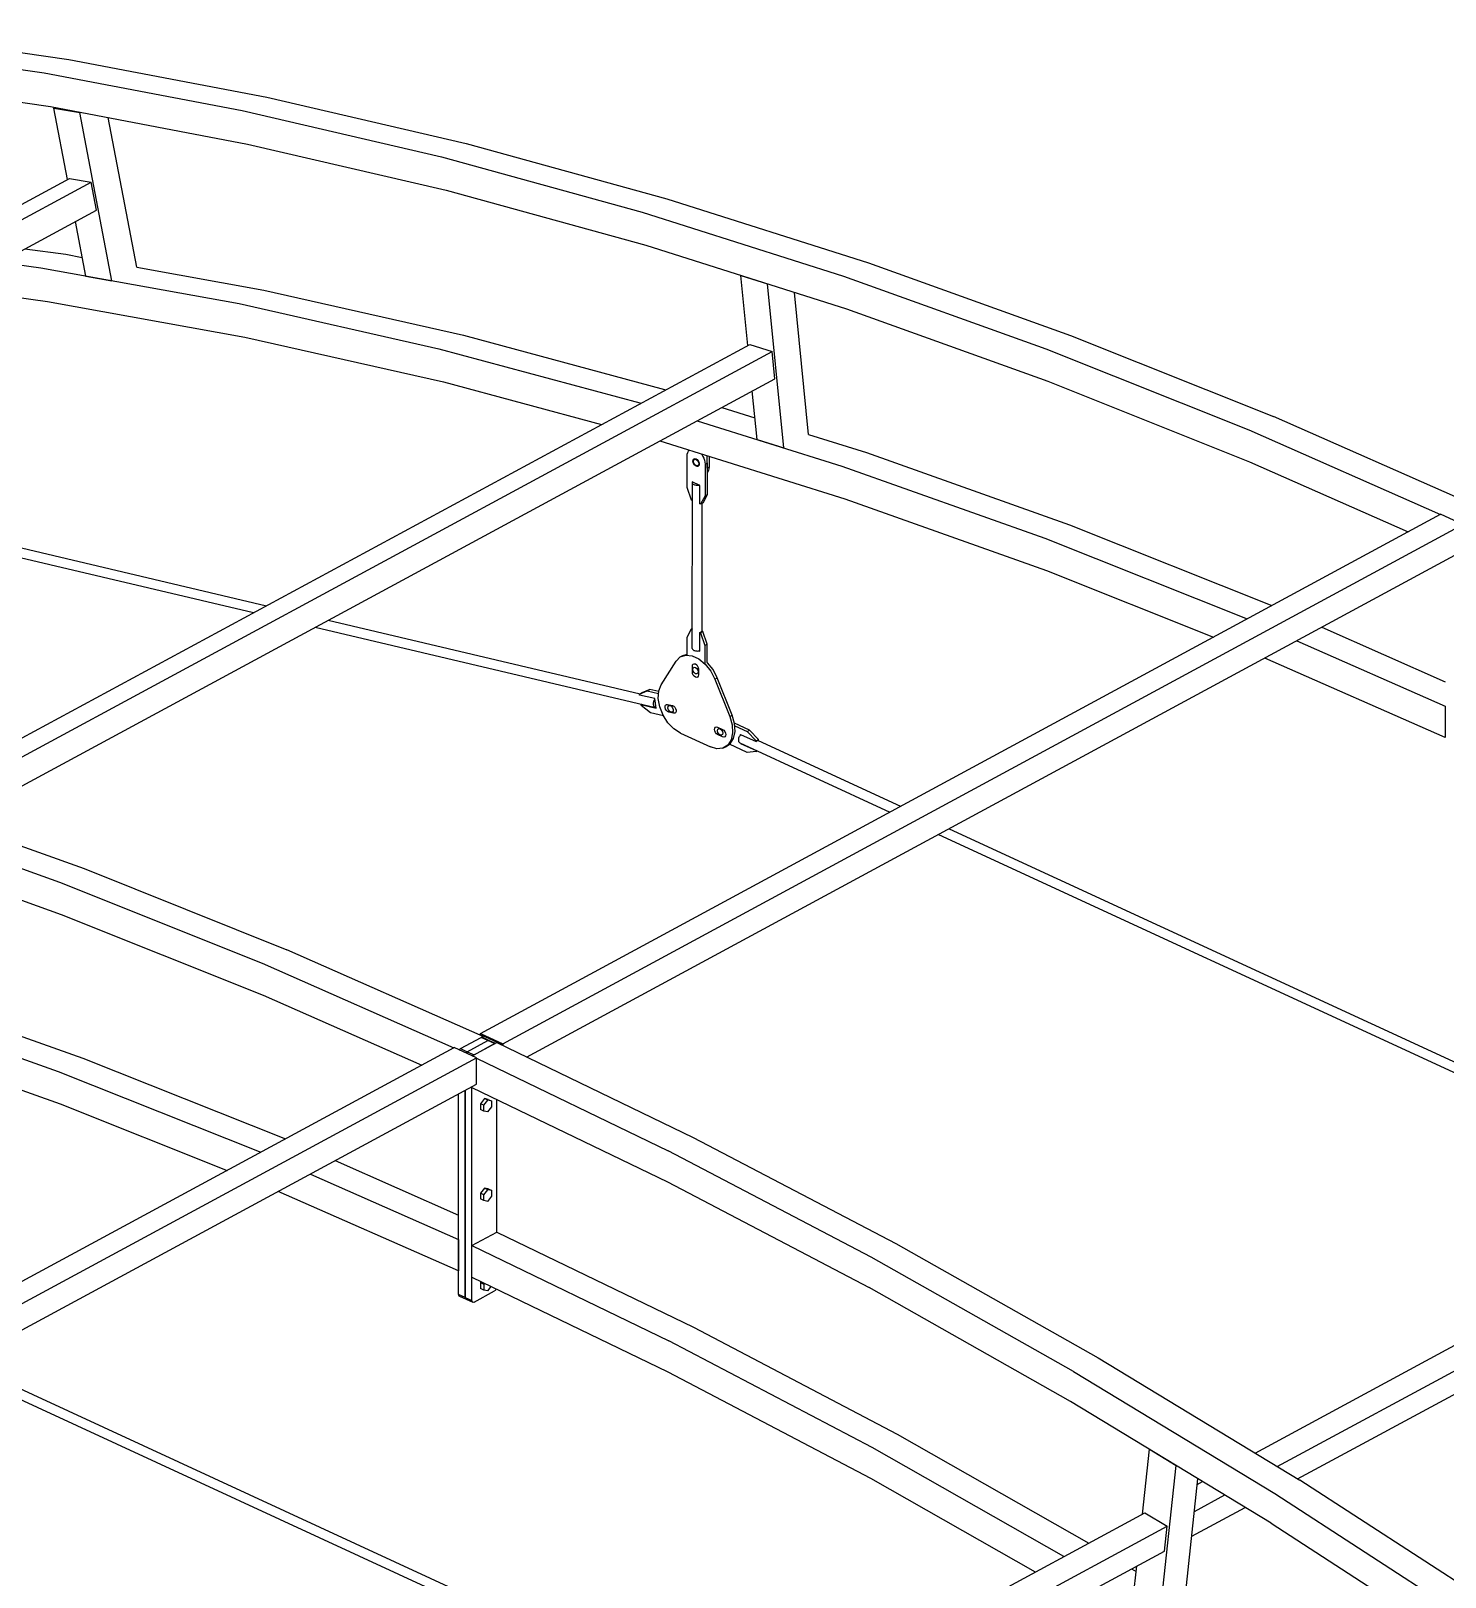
# Model space of a CAD drawing. Header units: millimetres. Extents: x 374 to 117179, y 600 to 17652.
# Drawn here: x 11075 to 13400, y 12841 to 15385 of the extents above; entities that cross this region are included whole.
import ezdxf

# ---------------------------------------------------------------- set-up
doc = ezdxf.new("R2010")
doc.units = ezdxf.units.MM

# ---------------------------------------------------------------- blocks, each defined once
blk = doc.blocks.new('Part-502061-14125 - 2165')
at = {"color": 7, "linetype": 'Continuous'}
for p, q in [((11112.6, 15258), (11114.8, 15259.2)), ((11112.6, 15258), (11155.3, 15250.7)), ((11134.9, 15140.7), (11112.6, 15258)), ((11155.3, 15250.7), (11156.5, 15251.3)), ((11208, 14974.2), (11155.3, 15250.7)), ((11248.7, 14996.4), (11201.8, 15242.7)), ((11165.2, 14981.6), (11148.1, 15071.6)), ((11165.2, 14981.6), (11208, 14974.2))]:
    blk.add_line(p, q, dxfattribs=at)
blk = doc.blocks.new('Part-502061-14012 - 2165')
at = {"color": 7, "linetype": 'Continuous'}
for p, q in [((11800.2, 13698.6), (11840.7, 13720.5)), ((11840.7, 13720.5), (12163.6, 13564.6)), ((11807.3, 13694.9), (12122.9, 13542.6)), ((11800, 13646.5), (11800, 13648)), ((11800, 13646.5), (12121.4, 13491.4)), ((12163.6, 13564.6), (12497.2, 13389.8)), ((12456.4, 13367.8), (12122.9, 13542.6)), ((12121.4, 13491.4), (12453.4, 13317.4)), ((12497.2, 13389.8), (12829.9, 13201.7)), ((12789.1, 13179.7), (12456.4, 13367.8)), ((12784.5, 13130.2), (12453.4, 13317.4)), ((12789.1, 13179.7), (13120.6, 12978.5)), ((12829.9, 13201.7), (13161.4, 13000.5)), ((13114.5, 12929.9), (12784.5, 13130.2)), ((13491.2, 12786.5), (13161.4, 13000.5)), ((13120.6, 12978.5), (13450.5, 12764.4)), ((13114.5, 12929.9), (13442.8, 12716.8))]:
    blk.add_line(p, q, dxfattribs=at)
blk = doc.blocks.new('Part-502061-14041 - 2165')
at = {"color": 7, "linetype": 'Continuous'}
for p, q in [((12902.6, 12944.9), (12914.2, 13051.4)), ((12914.2, 13051.5), (12914.2, 13051.4)), ((12914.2, 13051.4), (12957.9, 13025)), ((12931.4, 12779.5), (12957.9, 13025)), ((12972.1, 12801.5), (12993.9, 13003.1)), ((12887.6, 12805.9), (12893.4, 12859.6)), ((12887.6, 12805.9), (12931.4, 12779.5)), ((12931.4, 12779.5), (12972.1, 12801.5))]:
    blk.add_line(p, q, dxfattribs=at)
blk = doc.blocks.new('Part-502061-14035 - 2165')
at = {"color": 7, "linetype": 'Continuous'}
for p, q in [((11792.4, 13705.6), (11826.3, 13724)), ((11803.4, 13700.5), (11837.3, 13718.9)), ((11827.4, 13724.3), (11826.3, 13724)), ((11837.3, 13718.9), (11826.3, 13724)), ((11828.3, 13724.2), (11827.4, 13724.3)), ((11828.3, 13724.2), (11838.7, 13719.4)), ((11837.3, 13718.9), (11838.4, 13719.3)), ((11838.4, 13719.3), (11838.4, 13719.3)), ((11790.4, 13703.7), (11790.1, 13703.3)), ((11791.3, 13704.9), (11790.4, 13703.7)), ((11792.4, 13705.6), (11791.3, 13704.9)), ((11792.4, 13705.6), (11803.4, 13700.5)), ((11802.3, 13699.7), (11802.4, 13699.8)), ((11802.4, 13699.8), (11803.4, 13700.5)), ((11789, 13301.2), (11789, 13642.1)), ((11800, 13386.7), (11800, 13648)), ((11840.7, 13408.7), (11840.7, 13626.9)), ((11800, 13296.1), (11800, 13386.7)), ((11803.4, 13293.6), (11837.3, 13312)), ((11838.4, 13312.7), (11837.3, 13312)), ((11839.3, 13313.9), (11838.4, 13312.7)), ((11840.1, 13315.2), (11839.3, 13313.9)), ((11840.1, 13315.3), (11840.1, 13315.2)), ((11789, 13301.2), (11789.2, 13299.9)), ((11789, 13301.2), (11800, 13296.1)), ((11789.2, 13299.9), (11789.6, 13299)), ((11789.6, 13299), (11790.4, 13298.4)), ((11790.4, 13298.4), (11801.4, 13293.3)), ((11800.2, 13294.8), (11800, 13296.1)), ((11800.7, 13293.9), (11800.2, 13294.8)), ((11801.4, 13293.3), (11800.7, 13293.9)), ((11802.4, 13293.2), (11801.4, 13293.3)), ((11803.4, 13293.6), (11802.4, 13293.2))]:
    blk.add_line(p, q, dxfattribs=at)
blk = doc.blocks.new('Part-502061-14233 - 2165')
at = {"color": 7, "linetype": 'Continuous'}
for p, q in [((10861.7, 14114.7), (12257.1, 14869.5)), ((10896.5, 14102.2), (12293.6, 14857.9)), ((12257.1, 14869.5), (12293.6, 14857.9)), ((12298, 14812.8), (12293.6, 14857.9)), ((10949.2, 14083.3), (12298, 14812.8)), ((10712.4, 14034), (10761.5, 14060.6)), ((10715.3, 14004.2), (10797.9, 14048.9)), ((10719.7, 13959.2), (10850.5, 14029.9))]:
    blk.add_line(p, q, dxfattribs=at)
blk = doc.blocks.new('Part-502061-14227 - 2165')
at = {"color": 7, "linetype": 'Continuous'}
for p, q in [((10117.1, 12817.9), (11770.6, 13712.3)), ((11807.3, 13695.3), (11770.6, 13712.3)), ((10153.8, 12800.9), (11807.3, 13695.3)), ((11807.3, 13652), (11807.3, 13695.3)), ((10193, 12778.8), (11807.3, 13652)), ((10117.1, 12814.8), (10117.1, 12817.9)), ((10117.1, 12817.9), (10153.8, 12800.9)), ((10152, 12799.6), (10118.9, 12814.9)), ((10118.9, 12814.9), (10118.9, 12814)), ((10152, 12798.6), (10152, 12799.6)), ((10153.8, 12800.9), (10153.8, 12797.7))]:
    blk.add_line(p, q, dxfattribs=at)
blk = doc.blocks.new('Part-502061-14237 - 2165')
at = {"color": 7, "linetype": 'Continuous'}
for p, q in [((13087.9, 13045.1), (14529.1, 13824.6)), ((14529.1, 13824.6), (14565.6, 13802.6)), ((13124.3, 13023), (14565.6, 13802.6)), ((14561.1, 13761.6), (14565.6, 13802.6)), ((13157.9, 13002.6), (14561.1, 13761.6)), ((12988.1, 12949.3), (13038, 12976.3)), ((12992.9, 12993.7), (13001.6, 12998.4)), ((12983.7, 12908.4), (13071.6, 12955.9))]:
    blk.add_line(p, q, dxfattribs=at)
blk = doc.blocks.new('Part-502061-14235 - 2165')
at = {"color": 7, "linetype": 'Continuous'}
for p, q in [((9783.2, 14409.6), (11138, 15142.4)), ((11138, 15142.4), (11173.7, 15136.3)), ((9818, 14403), (11173.7, 15136.3)), ((11182.5, 15090.2), (11173.7, 15136.3)), ((9884.9, 14388.3), (11182.5, 15090.2)), ((9590.8, 14305.5), (9669.5, 14348.1)), ((9595.2, 14282.5), (9704.3, 14341.5)), ((9604, 14236.4), (9773.9, 14328.3))]:
    blk.add_line(p, q, dxfattribs=at)
blk = doc.blocks.new('Part-502061-14092 - 2165')
at = {"color": 7, "linetype": 'Continuous'}
for p, q in [((12162.4, 14368.8), (12162.6, 14641.2)), ((12162.6, 14641.2), (12162.7, 14642)), ((12162.8, 14640.4), (12162.6, 14641.2)), ((12162.7, 14642), (12163.1, 14642.7)), ((12163.4, 14639.7), (12162.8, 14640.4)), ((12163.1, 14642.7), (12163.2, 14642.8)), ((12164.2, 14639), (12163.4, 14639.7)), ((12165.2, 14638.4), (12164.2, 14639)), ((12166.4, 14637.9), (12165.2, 14638.4)), ((12167.9, 14637.6), (12166.4, 14637.9)), ((12169.4, 14637.4), (12167.9, 14637.6)), ((12170.9, 14637.4), (12169.4, 14637.4)), ((12172.5, 14637.5), (12170.9, 14637.4)), ((12174, 14637.7), (12172.5, 14637.5)), ((12174, 14637.7), (12174, 14637.7)), ((12178.4, 14397.3), (12178.6, 14608)), ((12162.4, 14368.8), (12162.6, 14368)), ((12162.6, 14368), (12163.1, 14367.3)), ((12163.1, 14367.3), (12163.9, 14366.6)), ((12163.9, 14366.6), (12165, 14366)), ((12165, 14366), (12166.2, 14365.5)), ((12166.2, 14365.5), (12167.6, 14365.2)), ((12167.6, 14365.2), (12169.2, 14365)), ((12169.2, 14365), (12170.7, 14364.9)), ((12170.7, 14364.9), (12172.3, 14365)), ((12172.3, 14365), (12173.8, 14365.3)), ((12173.8, 14365.3), (12174.6, 14365.5))]:
    blk.add_line(p, q, dxfattribs=at)
blk = doc.blocks.new('Part-502061-14090 - 2165')
at = {"color": 7, "linetype": 'Continuous'}
for p, q in [((12238.6, 14221.4), (12238.3, 14219.9)), ((12239.1, 14222.9), (12238.6, 14221.4)), ((12239.8, 14224.3), (12239.1, 14222.9)), ((12240.6, 14225.6), (12239.8, 14224.3)), ((12241.5, 14226.7), (12240.6, 14225.6)), ((12242.2, 14227.4), (12241.5, 14226.7)), ((12238.3, 14219.9), (12238.2, 14218.5)), ((12238.2, 14218.5), (12238.3, 14217.2)), ((12238.3, 14217.2), (12238.6, 14216.1)), ((12238.6, 14216.1), (12239.1, 14215.2)), ((12239.1, 14215.2), (12239.8, 14214.5)), ((12239.8, 14214.5), (12240.6, 14214.1)), ((12240.6, 14214.1), (12487.4, 14100)), ((12270.7, 14217.7), (12504.9, 14109.5)), ((12584.8, 14072.5), (13880.4, 13473.8)), ((12567.3, 14063.1), (13862.9, 13464.3)), ((13960.5, 13436.7), (14594.3, 13143.8)), ((13943, 13427.3), (14616.8, 13115.9)), ((14615.9, 13126.1), (14616.8, 13127.4)), ((14616.8, 13127.4), (14617.7, 13128.5)), ((14617.7, 13128.5), (14617.7, 13128.6)), ((14614.4, 13120.3), (14614.5, 13121.7)), ((14614.5, 13119), (14614.4, 13120.3)), ((14614.5, 13121.7), (14614.8, 13123.2)), ((14614.8, 13117.9), (14614.5, 13119)), ((14614.8, 13123.2), (14615.3, 13124.7)), ((14615.3, 13117), (14614.8, 13117.9)), ((14615.3, 13124.7), (14615.9, 13126.1)), ((14615.9, 13116.3), (14615.3, 13117)), ((14616.8, 13115.9), (14615.9, 13116.3)), ((14617.7, 13115.7), (14616.8, 13115.9)), ((14617.7, 13115.7), (14617.7, 13115.7))]:
    blk.add_line(p, q, dxfattribs=at)
blk = doc.blocks.new('Part-502061-14098 - 2165')
at = {"color": 7, "linetype": 'Continuous'}
for p, q in [((12111.3, 14309.4), (12135.8, 14348.2)), ((12135.8, 14348.2), (12142.6, 14355.1)), ((12142.6, 14355.1), (12151.7, 14358.2)), ((12142.6, 14355.1), (12146.7, 14357.3)), ((12146.7, 14357.3), (12153.7, 14359.7)), ((12151.7, 14358.2), (12162.1, 14357.2)), ((12162.1, 14357.2), (12173.1, 14352.1)), ((12173.1, 14352.1), (12183.5, 14343.5)), ((12183.5, 14343.5), (12192.6, 14332)), ((12187.6, 14345.7), (12186.4, 14346.7)), ((12196.6, 14334.3), (12187.6, 14345.7)), ((12192.6, 14332), (12199.4, 14318.8)), ((12203.5, 14321), (12196.6, 14334.3)), ((12106.4, 14286.8), (12107.3, 14299.3)), ((12107.3, 14299.3), (12111.3, 14309.4)), ((12199.4, 14318.8), (12203.5, 14321)), ((12199.4, 14318.8), (12223.9, 14257.4)), ((12228, 14259.6), (12203.5, 14321)), ((12108.9, 14273.1), (12106.4, 14286.8)), ((12114.4, 14259.4), (12108.9, 14273.1)), ((12122.4, 14246.9), (12114.4, 14259.4)), ((12132.2, 14236.7), (12122.4, 14246.9)), ((12223.9, 14257.4), (12228, 14259.6)), ((12223.9, 14257.4), (12227.9, 14243.5)), ((12232, 14245.7), (12228, 14259.6)), ((12143.1, 14229.8), (12132.2, 14236.7)), ((12143.1, 14229.8), (12192.1, 14207.1)), ((12224.9, 14212.4), (12230.4, 14221)), ((12228.7, 14230.3), (12226.3, 14218.8)), ((12227.9, 14243.5), (12228.7, 14230.3)), ((12230.4, 14221), (12232.8, 14232.5)), ((12232.8, 14232.5), (12232, 14245.7)), ((12202.9, 14204), (12192.1, 14207.1)), ((12212.8, 14205.1), (12202.9, 14204)), ((12220.8, 14210.2), (12212.8, 14205.1)), ((12212.8, 14205.1), (12216.9, 14207.3)), ((12216.9, 14207.3), (12224.9, 14212.4)), ((12226.3, 14218.8), (12220.8, 14210.2))]:
    blk.add_line(p, q, dxfattribs=at)
blk = doc.blocks.new('Part-502061-14116 - 2165')
at = {"color": 7, "linetype": 'Continuous'}
for p, q in [((12157.2, 14695.4), (12157.2, 14695.4)), ((12186.6, 14665.6), (12186.6, 14686.2)), ((12190.6, 14667.8), (12190.6, 14685)), ((12190.6, 14667.8), (12186.6, 14665.6)), ((12187.4, 14658.4), (12188.7, 14660)), ((12188.7, 14660), (12189.8, 14662.3)), ((12189.8, 14662.3), (12190.4, 14664.9)), ((12190.4, 14664.9), (12190.6, 14667.8))]:
    blk.add_line(p, q, dxfattribs=at)
blk = doc.blocks.new('Part-502061-14122 - 2165')
at = {"color": 7, "linetype": 'Continuous'}
for p, q in [((12153.9, 14686), (12154.1, 14688.9)), ((12153.9, 14634.1), (12153.9, 14686)), ((12154.1, 14688.9), (12154.8, 14691.5)), ((12154.8, 14691.5), (12155.9, 14693.8)), ((12155.9, 14693.8), (12157.2, 14695.4)), ((12177.2, 14689.2), (12178, 14688.1)), ((12178, 14688.1), (12179.8, 14685.2)), ((12179.8, 14685.2), (12181.3, 14682)), ((12181.3, 14682), (12182.4, 14678.8)), ((12182.4, 14678.8), (12183.1, 14675.5)), ((12183.1, 14675.5), (12183.3, 14672.4)), ((12183.3, 14672.4), (12187.4, 14674.6)), ((12183.3, 14672.4), (12183.3, 14620.5)), ((12187.3, 14622.7), (12187.4, 14674.6)), ((12161.2, 14613.3), (12153.9, 14634.1)), ((12174.8, 14637.4), (12162.3, 14643.1)), ((12162.3, 14643.1), (12162.3, 14612.8)), ((12174.8, 14607.1), (12174.8, 14637.4)), ((12162.3, 14612.8), (12161.2, 14613.3)), ((12162.3, 14612.8), (12162.6, 14613)), ((12175.9, 14606.5), (12174.8, 14607.1)), ((12183.3, 14620.5), (12175.9, 14606.5)), ((12180, 14608.8), (12175.9, 14606.5)), ((12180, 14608.8), (12187.3, 14622.7)), ((12183.3, 14620.5), (12187.3, 14622.7))]:
    blk.add_line(p, q, dxfattribs=at)
blk = doc.blocks.new('Part-502061-14001 - 2165')
at = {"color": 7, "linetype": 'Continuous'}
for p, q in [((10615.9, 13342.4), (10615.8, 13341)), ((10615.8, 13341), (10615.9, 13339.7)), ((10616.3, 13343.9), (10615.9, 13342.4)), ((10615.9, 13339.7), (10616.3, 13338.6)), ((10616.8, 13345.4), (10616.3, 13343.9)), ((10616.3, 13338.6), (10616.8, 13337.7)), ((10617.4, 13346.8), (10616.8, 13345.4)), ((10616.8, 13337.7), (10617.4, 13337)), ((10618.3, 13348.1), (10617.4, 13346.8)), ((10617.4, 13337), (10618.3, 13336.6)), ((10619.2, 13349.2), (10618.3, 13348.1)), ((10618.3, 13336.6), (10865.1, 13222.5)), ((10619.9, 13349.9), (10619.2, 13349.2)), ((10648.4, 13340.2), (10882.6, 13232)), ((10945, 13185.6), (12240.6, 12586.8)), ((10962.5, 13195), (12258.1, 12596.2)), ((12320.7, 12549.7), (12994.4, 12238.4)), ((12338.2, 12559.2), (12971.9, 12266.3)), ((12992, 12242.8), (12992.1, 12244.2)), ((12992.1, 12241.5), (12992, 12242.8)), ((12992.1, 12244.2), (12992.4, 12245.7)), ((12992.4, 12240.4), (12992.1, 12241.5)), ((12992.4, 12245.7), (12992.9, 12247.2)), ((12992.9, 12239.5), (12992.4, 12240.4)), ((12992.9, 12247.2), (12993.6, 12248.6)), ((12993.6, 12238.8), (12992.9, 12239.5)), ((12993.6, 12248.6), (12994.4, 12249.9)), ((12994.4, 12238.4), (12993.6, 12238.8)), ((12994.4, 12249.9), (12995.4, 12251)), ((12995.4, 12238.2), (12994.4, 12238.4)), ((12995.4, 12251), (12995.4, 12251.1)), ((12995.4, 12238.2), (12995.4, 12238.2))]:
    blk.add_line(p, q, dxfattribs=at)
blk = doc.blocks.new('Part-502061-14004 - 2165')
at = {"color": 7, "linetype": 'Continuous'}
for p, q in [((10829.6, 14126.3), (11162.3, 14006.8)), ((10788.8, 14104.2), (11121.6, 13984.8)), ((10793.5, 14050.4), (11124.6, 13931.5)), ((11162.3, 14006.8), (11495.8, 13873.3)), ((11121.6, 13984.8), (11455.1, 13851.3)), ((11124.6, 13931.5), (11456.6, 13798.6)), ((11818.7, 13730.7), (11495.8, 13873.3)), ((11455.1, 13851.3), (11770.2, 13712.1)), ((11456.6, 13798.6), (11717.4, 13683.5)), ((11816.4, 13729.4), (11818.7, 13730.7)), ((11818.7, 13728.7), (11818.7, 13730.7)), ((11778.2, 13708.8), (11780.3, 13709.9))]:
    blk.add_line(p, q, dxfattribs=at)
blk = doc.blocks.new('Part-502061-14120 - 2165')
at = {"color": 7, "linetype": 'Continuous'}
for p, q in [((12256.6, 14234.8), (12231.8, 14246.3)), ((12232.2, 14242), (12252.6, 14232.6)), ((12241.6, 14226.8), (12241.6, 14227.7)), ((12241.6, 14227.7), (12267.3, 14215.8)), ((12252.6, 14232.6), (12256.6, 14234.8)), ((12252.6, 14232.6), (12267.3, 14217.1)), ((12271.3, 14219.3), (12256.6, 14234.8)), ((12252.6, 14198), (12223.4, 14211.4)), ((12241.6, 14213), (12241.6, 14213.6)), ((12241.6, 14213), (12242.2, 14213.3)), ((12241.6, 14213), (12267.3, 14201.1)), ((12267.3, 14199.8), (12252.6, 14198)), ((12267.3, 14217.1), (12271.3, 14219.3)), ((12271.3, 14218), (12267.3, 14215.8)), ((12267.3, 14215.8), (12267.3, 14217.1)), ((12267.3, 14201.1), (12267.9, 14201.5)), ((12267.3, 14201.1), (12267.3, 14199.8)), ((12267.3, 14199.8), (12269.2, 14200.9)), ((12271.3, 14218), (12271.3, 14219.3))]:
    blk.add_line(p, q, dxfattribs=at)
blk = doc.blocks.new('Bolt-502061-14148 - 2165')
at = {"color": 7, "linetype": 'Continuous'}
for p, q in [((12117.7, 14271.9), (12117.8, 14274.2)), ((12118.5, 14269.3), (12117.7, 14271.9)), ((12117.8, 14274.2), (12118.5, 14276)), ((12118.5, 14276), (12120, 14277)), ((12120, 14277), (12121.8, 14277.1)), ((12121.8, 14277.1), (12129.8, 14275.2)), ((12122.4, 14270.7), (12122.6, 14273.4)), ((12122.6, 14273.4), (12123.9, 14275)), ((12123.9, 14275), (12125.9, 14275.2)), ((12125.9, 14275.2), (12128.2, 14274)), ((12128.2, 14274), (12130.1, 14271.6)), ((12129.8, 14275.2), (12131.8, 14274.2)), ((12131.8, 14274.2), (12133.6, 14272.5)), ((12133.6, 14272.5), (12135, 14270.1)), ((12119.9, 14267), (12118.5, 14269.3)), ((12121.8, 14265.2), (12119.9, 14267)), ((12123.8, 14264.3), (12121.8, 14265.2)), ((12123.4, 14267.9), (12122.4, 14270.7)), ((12125.3, 14265.5), (12123.4, 14267.9)), ((12131.7, 14262.4), (12123.8, 14264.3)), ((12127.6, 14264.2), (12125.3, 14265.5)), ((12129.6, 14264.5), (12127.6, 14264.2)), ((12130.9, 14266.1), (12129.6, 14264.5)), ((12130.1, 14271.6), (12131.1, 14268.7)), ((12131.1, 14268.7), (12130.9, 14266.1)), ((12133.6, 14262.4), (12131.7, 14262.4)), ((12135, 14263.4), (12133.6, 14262.4)), ((12135, 14270.1), (12135.8, 14267.6)), ((12135.8, 14265.2), (12135, 14263.4)), ((12135.8, 14267.6), (12135.8, 14265.2))]:
    blk.add_line(p, q, dxfattribs=at)
blk = doc.blocks.new('Part-502061-14021 - 2165')
at = {"color": 7, "linetype": 'Continuous'}
for p, q in [((10786, 13791.7), (11119.6, 13673)), ((10826.7, 13813.7), (11160.3, 13695)), ((10790.7, 13737.9), (11122.8, 13619.7)), ((11160.3, 13695), (11493.4, 13562.3)), ((11119.6, 13673), (11452.7, 13540.3)), ((11122.8, 13619.7), (11397.3, 13510.3)), ((11575.1, 13526.4), (11778, 13436.9)), ((11534.3, 13504.3), (11778, 13396.9)), ((11778, 13344.9), (11481.4, 13475.7)), ((11778, 13396.9), (11778, 13344.9))]:
    blk.add_line(p, q, dxfattribs=at)
blk = doc.blocks.new('Bolt-502061-14146 - 2165')
at = {"color": 7, "linetype": 'Continuous'}
for p, q in [((12162.5, 14339.9), (12162.8, 14342)), ((12162.5, 14330.4), (12162.5, 14339.9)), ((12162.8, 14327.9), (12162.5, 14330.4)), ((12162.8, 14342), (12164, 14343.5)), ((12164, 14325.4), (12162.8, 14327.9)), ((12163.2, 14334.8), (12163.8, 14337.1)), ((12163.8, 14331.9), (12163.2, 14334.8)), ((12163.8, 14337.1), (12165.4, 14338.3)), ((12165.4, 14329.3), (12163.8, 14331.9)), ((12164, 14343.5), (12165.6, 14344)), ((12165.6, 14323.3), (12164, 14325.4)), ((12165.4, 14338.3), (12167.6, 14338)), ((12167.6, 14327.6), (12165.4, 14329.3)), ((12165.6, 14344), (12167.6, 14343.6)), ((12167.6, 14321.9), (12165.6, 14323.3)), ((12167.6, 14343.6), (12169.6, 14342.2)), ((12167.6, 14338), (12169.8, 14336.2)), ((12169.8, 14327.2), (12167.6, 14327.6)), ((12169.6, 14342.2), (12171.2, 14340.1)), ((12169.8, 14336.2), (12171.4, 14333.6)), ((12171.4, 14328.4), (12169.8, 14327.2)), ((12171.2, 14340.1), (12172.3, 14337.6)), ((12172.3, 14323.5), (12171.2, 14322)), ((12171.4, 14333.6), (12172, 14330.7)), ((12172, 14330.7), (12171.4, 14328.4)), ((12172.3, 14337.6), (12172.7, 14335.1)), ((12172.7, 14325.6), (12172.3, 14323.5)), ((12172.7, 14335.1), (12172.7, 14325.6)), ((12169.6, 14321.5), (12167.6, 14321.9)), ((12171.2, 14322), (12169.6, 14321.5))]:
    blk.add_line(p, q, dxfattribs=at)
blk = doc.blocks.new('Part-502061-14034 - 2165')
at = {"color": 7, "linetype": 'Continuous'}
for p, q in [((11781.4, 13710.7), (11815.3, 13729.1)), ((11792.4, 13705.6), (11826.3, 13724)), ((11816.4, 13729.4), (11815.3, 13729.1)), ((11826.3, 13724), (11815.3, 13729.1)), ((11817.3, 13729.3), (11816.4, 13729.4)), ((11817.3, 13729.3), (11828.3, 13724.2)), ((11826.3, 13724), (11827.4, 13724.3)), ((11827.4, 13724.3), (11828.3, 13724.2)), ((11779.4, 13708.8), (11779.1, 13708.4)), ((11780.3, 13709.9), (11779.4, 13708.8)), ((11781.4, 13710.7), (11780.3, 13709.9)), ((11781.4, 13710.7), (11792.4, 13705.6)), ((11790.1, 13703.3), (11790.4, 13703.7)), ((11790.4, 13703.7), (11791.3, 13704.9)), ((11791.3, 13704.9), (11792.4, 13705.6)), ((11778, 13306.3), (11778, 13636.1)), ((11789, 13642.1), (11789, 13301.2)), ((11778, 13306.3), (11778.1, 13305)), ((11789, 13301.2), (11778, 13306.3)), ((11778.1, 13305), (11778.6, 13304.1)), ((11778.6, 13304.1), (11779.4, 13303.5)), ((11779.4, 13303.5), (11790.4, 13298.4)), ((11789.2, 13299.9), (11789, 13301.2)), ((11789.6, 13299), (11789.2, 13299.9)), ((11790.4, 13298.4), (11789.6, 13299))]:
    blk.add_line(p, q, dxfattribs=at)
blk = doc.blocks.new('Part-502061-14040 - 2165')
at = {"color": 7, "linetype": 'Continuous'}
for p, q in [((11800, 13386.7), (11840.7, 13408.7)), ((11840.7, 13408.7), (12164.6, 13252.2)), ((11800, 13334.7), (11800, 13386.7)), ((11800, 13386.7), (12123.9, 13230.1)), ((11800, 13334.7), (12122.3, 13178.9)), ((12458.4, 13054.2), (12123.9, 13230.1)), ((12164.6, 13252.2), (12499.1, 13076.3)), ((12122.3, 13178.9), (12455.2, 13003.9)), ((12499.1, 13076.3), (12814.3, 12897.1)), ((12773.5, 12875), (12458.4, 13054.2)), ((12455.2, 13003.9), (12726.5, 12849.6)), ((12884.7, 12854.8), (12892.4, 12850.1))]:
    blk.add_line(p, q, dxfattribs=at)
blk = doc.blocks.new('Part-502061-14110 - 2165')
at = {"color": 7, "linetype": 'Continuous'}
for p, q in [((11065, 15026.7), (11131.9, 15017.6)), ((11131.9, 15017.6), (11159.3, 15012.6)), ((11024.3, 15004.6), (11091.1, 14995.5)), ((11091.1, 14995.5), (11417, 14936.5)), ((11248.7, 14996.4), (11457.7, 14958.5)), ((10944.7, 14961.6), (11102.1, 14940.1)), ((11102.1, 14940.1), (11426.4, 14881.4)), ((11417, 14936.5), (11745.4, 14862.3)), ((11457.7, 14958.5), (11786.2, 14884.4)), ((11786.2, 14884.4), (12116.7, 14795.2)), ((11426.4, 14881.4), (11753.3, 14807.6)), ((11745.4, 14862.3), (12076, 14773.2)), ((11753.3, 14807.6), (12013.1, 14737.5)), ((12116.7, 14795.2), (12118.7, 14794.6)), ((12076, 14773.2), (12077.9, 14772.6)), ((12210.9, 14765.8), (12265.4, 14748.7)), ((12170.2, 14743.7), (12408.3, 14669.2)), ((12108.9, 14710.6), (12413.1, 14615.4)), ((12353.4, 14721.2), (12449.1, 14691.3)), ((12449.1, 14691.3), (12782.7, 14572.5)), ((12408.3, 14669.2), (12741.9, 14550.5)), ((12413.1, 14615.4), (12745.1, 14497.2)), ((12782.7, 14572.5), (13115.7, 14439.8)), ((12741.9, 14550.5), (13075, 14417.8)), ((12745.1, 14497.2), (13019.6, 14387.8)), ((13197.4, 14403.9), (13400.3, 14314.4)), ((13156.7, 14381.8), (13400.3, 14274.4)), ((13400.3, 14222.4), (13103.7, 14353.2)), ((13400.3, 14274.4), (13400.3, 14222.4))]:
    blk.add_line(p, q, dxfattribs=at)
blk = doc.blocks.new('Bolt-502061-14069 - 2165')
at = {"color": 7, "linetype": 'Continuous'}
for p, q in [((11820.4, 13628.4), (11813.9, 13620.1)), ((11819.8, 13617.4), (11813.9, 13620.1)), ((11813.9, 13620.1), (11813.9, 13610.6)), ((11819.8, 13607.9), (11813.9, 13610.6)), ((11819.8, 13617.4), (11826.2, 13625.7)), ((11819.8, 13607.9), (11819.8, 13617.4)), ((11826.2, 13625.7), (11820.4, 13628.4)), ((11826.8, 13627.1), (11820.4, 13628.4)), ((11832.7, 13624.4), (11826.2, 13625.7)), ((11826.2, 13606.7), (11832.7, 13614.9)), ((11826.8, 13627.1), (11832.7, 13624.4)), ((11832.7, 13614.9), (11832.7, 13624.4)), ((11826.2, 13606.7), (11819.8, 13607.9)), ((11820.4, 13481.1), (11813.9, 13472.9)), ((11819.8, 13470.2), (11813.9, 13472.9)), ((11813.9, 13472.9), (11813.9, 13463.4)), ((11819.8, 13460.7), (11813.9, 13463.4)), ((11819.8, 13470.2), (11826.2, 13478.4)), ((11819.8, 13460.7), (11819.8, 13470.2)), ((11826.2, 13459.4), (11819.8, 13460.7)), ((11826.2, 13478.4), (11820.4, 13481.1)), ((11826.8, 13479.9), (11820.4, 13481.1)), ((11832.7, 13477.2), (11826.2, 13478.4)), ((11826.2, 13459.4), (11832.7, 13467.7)), ((11826.8, 13479.9), (11832.7, 13477.2)), ((11832.7, 13467.7), (11832.7, 13477.2)), ((11815.2, 13327.4), (11813.9, 13325.7)), ((11813.9, 13325.7), (11819.8, 13323)), ((11813.9, 13325.7), (11813.9, 13316.2)), ((11819.8, 13313.5), (11813.9, 13316.2)), ((11821.1, 13324.6), (11819.8, 13323)), ((11819.8, 13323), (11819.8, 13313.5)), ((11826.2, 13312.2), (11819.8, 13313.5)), ((11826.2, 13312.2), (11831.8, 13319.4))]:
    blk.add_line(p, q, dxfattribs=at)
blk = doc.blocks.new('Part-502061-14091 - 2165')
at = {"color": 7, "linetype": 'Continuous'}
for p, q in [((9224.3, 14959.7), (9224, 14958.1)), ((9224.8, 14961.1), (9224.3, 14959.7)), ((9225.5, 14962.5), (9224.8, 14961.1)), ((9226.3, 14963.7), (9225.5, 14962.5)), ((9227.3, 14964.6), (9226.3, 14963.7)), ((9228.3, 14965.4), (9227.3, 14964.6)), ((9229.4, 14965.8), (9228.3, 14965.4)), ((9230.5, 14965.9), (9229.4, 14965.8)), ((9231.5, 14965.8), (9230.5, 14965.9)), ((9231.5, 14965.8), (9260.7, 14958.9)), ((9224, 14958.1), (9223.9, 14956.6)), ((9223.9, 14956.6), (9224, 14955.1)), ((9224, 14955.1), (9224.3, 14953.7)), ((9224.3, 14953.7), (9224.8, 14952.5)), ((9224.8, 14952.5), (9225.5, 14951.5)), ((9225.5, 14951.5), (9226.4, 14950.8)), ((9226.4, 14950.8), (9227.3, 14950.3)), ((9227.3, 14950.3), (9256.6, 14943.4)), ((9340.2, 14940.1), (9446.3, 14915.1)), ((9334.9, 14924.9), (9425.1, 14903.7)), ((9539.8, 14893), (10331.6, 14706.2)), ((9518.6, 14881.6), (10310.5, 14694.8)), ((10429.8, 14683), (11462.1, 14439.5)), ((10408.7, 14671.6), (11441, 14428.1)), ((11542.4, 14404.1), (12101.9, 14272.1)), ((11563.5, 14415.6), (12076.6, 14294.5)), ((12098.5, 14278.4), (12098.6, 14279.9)), ((12098.6, 14276.9), (12098.5, 14278.4)), ((12098.6, 14279.9), (12098.9, 14281.5)), ((12098.9, 14275.5), (12098.6, 14276.9)), ((12098.9, 14281.5), (12099.4, 14282.9)), ((12099.4, 14274.3), (12098.9, 14275.5)), ((12099.4, 14282.9), (12100.1, 14284.3)), ((12100.1, 14273.3), (12099.4, 14274.3)), ((12100.1, 14284.3), (12100.9, 14285.5)), ((12101, 14272.6), (12100.1, 14273.3)), ((12100.9, 14285.5), (12101, 14285.5)), ((12101.9, 14272.1), (12101, 14272.6)), ((12103, 14272), (12101.9, 14272.1)), ((12103, 14272), (12103, 14272))]:
    blk.add_line(p, q, dxfattribs=at)
blk = doc.blocks.new('Part-502061-14093 - 2165')
at = {"color": 7, "linetype": 'Continuous'}
for p, q in [((10814.7, 15385.2), (11137.3, 15338)), ((10774, 15363.1), (11096.6, 15316)), ((11096.6, 15316), (11422, 15254.2)), ((11137.3, 15338), (11462.7, 15276.2)), ((10786.1, 15307.6), (11107.2, 15260.6)), ((11462.7, 15276.2), (11790.6, 15199.8)), ((11107.2, 15260.6), (11431.1, 15199.1)), ((11422, 15254.2), (11749.8, 15177.8)), ((11431.1, 15199.1), (11757.5, 15123.1)), ((11790.6, 15199.8), (12120.4, 15109)), ((11749.8, 15177.8), (12079.7, 15087)), ((11757.5, 15123.1), (12085.8, 15032.7)), ((12079.7, 15087), (12411.2, 14981.8)), ((12120.4, 15109), (12451.9, 15003.8)), ((12085.8, 15032.7), (12415.8, 14928)), ((12451.9, 15003.8), (12784.6, 14884.3)), ((12411.2, 14981.8), (12743.9, 14862.3)), ((12415.8, 14928), (12747, 14809.1)), ((12784.6, 14884.3), (13118.1, 14750.8)), ((12743.9, 14862.3), (13077.4, 14728.8)), ((12747, 14809.1), (13078.9, 14676.1)), ((13441, 14608.2), (13118.1, 14750.8)), ((13077.4, 14728.8), (13392.6, 14589.6)), ((13078.9, 14676.1), (13339.7, 14561))]:
    blk.add_line(p, q, dxfattribs=at)
blk = doc.blocks.new('Part-502061-14111 - 2165')
at = {"color": 7, "linetype": 'Continuous'}
for p, q in [((12242.4, 14983), (12286.2, 14969.1)), ((12253.8, 14867.7), (12242.4, 14983)), ((12286.2, 14969.1), (12286.2, 14969.1)), ((12312.7, 14699), (12286.2, 14969.1)), ((12353.4, 14721.2), (12330.4, 14955)), ((12268.9, 14713), (12261.1, 14792.9)), ((12268.9, 14713), (12312.7, 14699))]:
    blk.add_line(p, q, dxfattribs=at)
blk = doc.blocks.new('Part-502061-14119 - 2165')
at = {"color": 7, "linetype": 'Continuous'}
for p, q in [((12153.7, 14387.6), (12161, 14401.5)), ((12161, 14401.5), (12162.4, 14402.3)), ((12162.1, 14401), (12161, 14401.5)), ((12162.4, 14401.2), (12162.1, 14401)), ((12162.1, 14370.7), (12162.1, 14401)), ((12153.7, 14358.5), (12153.7, 14387.6)), ((12174.6, 14395.2), (12178.7, 14397.5)), ((12174.6, 14364.9), (12174.6, 14395.2)), ((12174.6, 14395.2), (12175.7, 14394.7)), ((12179.8, 14396.9), (12175.7, 14394.7)), ((12175.7, 14394.7), (12183.1, 14374)), ((12178.7, 14397.5), (12179.8, 14396.9)), ((12187.1, 14376.2), (12179.8, 14396.9)), ((12183.1, 14374), (12187.1, 14376.2)), ((12183.1, 14374), (12183.1, 14344.9)), ((12187.1, 14346.1), (12187.1, 14376.2)), ((12162.1, 14370.7), (12162.4, 14370.9)), ((12162.1, 14370.7), (12162.4, 14370.6)), ((12173.8, 14365.3), (12174.6, 14364.9))]:
    blk.add_line(p, q, dxfattribs=at)
blk = doc.blocks.new('Part-502061-14121 - 2165')
at = {"color": 7, "linetype": 'Continuous'}
for p, q in [((12075.4, 14293.8), (12088.4, 14299.6)), ((12092.5, 14301.8), (12079.4, 14296)), ((12088.4, 14299.6), (12092.5, 14301.8)), ((12088.4, 14299.6), (12107, 14295.2)), ((12107.2, 14298.3), (12092.5, 14301.8)), ((12079.4, 14296), (12075.4, 14293.8)), ((12075.6, 14292.5), (12075.4, 14293.8)), ((12100.8, 14286.5), (12075.6, 14292.5)), ((12079, 14277.5), (12077.9, 14276.9)), ((12077.9, 14276.9), (12078.1, 14275.5)), ((12077.9, 14276.9), (12103.2, 14271)), ((12093.9, 14263), (12078.1, 14275.5)), ((12103.2, 14271), (12100.8, 14286.5)), ((12115.3, 14258), (12093.9, 14263))]:
    blk.add_line(p, q, dxfattribs=at)
blk = doc.blocks.new('Bolt-502061-14147 - 2165')
at = {"color": 7, "linetype": 'Continuous'}
for p, q in [((12198.9, 14236), (12199.3, 14238.1)), ((12199.3, 14233.5), (12198.9, 14236)), ((12199.3, 14238.1), (12200.4, 14239.6)), ((12200.4, 14231), (12199.3, 14233.5)), ((12200.4, 14239.6), (12202.1, 14240.1)), ((12202.1, 14228.9), (12200.4, 14231)), ((12202.1, 14240.1), (12204.1, 14239.7)), ((12204.1, 14227.5), (12202.1, 14228.9)), ((12203.7, 14233.8), (12204.3, 14236.1)), ((12204.3, 14230.9), (12203.7, 14233.8)), ((12204.1, 14239.7), (12212.2, 14235.9)), ((12212.2, 14223.8), (12204.1, 14227.5)), ((12204.3, 14236.1), (12205.9, 14237.3)), ((12205.9, 14228.3), (12204.3, 14230.9)), ((12205.9, 14237.3), (12208.1, 14236.9)), ((12208.1, 14226.5), (12205.9, 14228.3)), ((12208.1, 14236.9), (12210.3, 14235.2)), ((12210.3, 14226.2), (12208.1, 14226.5)), ((12210.3, 14235.2), (12211.9, 14232.6)), ((12211.9, 14227.4), (12210.3, 14226.2)), ((12211.9, 14232.6), (12212.5, 14229.7)), ((12212.5, 14229.7), (12211.9, 14227.4)), ((12212.2, 14235.9), (12214.1, 14234.6)), ((12214.1, 14223.4), (12212.2, 14223.8)), ((12214.1, 14234.6), (12215.8, 14232.5)), ((12215.8, 14223.9), (12214.1, 14223.4)), ((12215.8, 14232.5), (12216.9, 14230)), ((12216.9, 14225.4), (12215.8, 14223.9)), ((12216.9, 14230), (12217.3, 14227.5)), ((12217.3, 14227.5), (12216.9, 14225.4))]:
    blk.add_line(p, q, dxfattribs=at)
blk = doc.blocks.new('Bolt-502061-14157 - 2165')
at = {"color": 7, "linetype": 'Continuous'}
for p, q in [((12163.5, 14677.3), (12163.7, 14679)), ((12163.7, 14679), (12164.4, 14680.4)), ((12164.2, 14676.9), (12164.8, 14679.3)), ((12164.4, 14680.4), (12165.6, 14681.2)), ((12164.8, 14679.3), (12166.4, 14680.4)), ((12165.6, 14681.2), (12167, 14681.4)), ((12166.4, 14680.4), (12168.6, 14680.1)), ((12167, 14681.4), (12168.6, 14681)), ((12168.6, 14681), (12170.2, 14679.9)), ((12168.6, 14680.1), (12170.8, 14678.4)), ((12170.2, 14679.9), (12171.6, 14678.4)), ((12163.7, 14675.3), (12163.5, 14677.3)), ((12164.4, 14673.3), (12163.7, 14675.3)), ((12164.8, 14674.1), (12164.2, 14676.9)), ((12165.6, 14671.4), (12164.4, 14673.3)), ((12166.4, 14671.4), (12164.8, 14674.1)), ((12167, 14669.9), (12165.6, 14671.4)), ((12168.6, 14669.7), (12166.4, 14671.4)), ((12168.6, 14668.8), (12167, 14669.9)), ((12170.8, 14669.4), (12168.6, 14669.7)), ((12170.2, 14668.4), (12168.6, 14668.8)), ((12171.6, 14668.6), (12170.2, 14668.4)), ((12170.8, 14678.4), (12172.4, 14675.7)), ((12172.4, 14670.5), (12170.8, 14669.4)), ((12171.6, 14678.4), (12172.7, 14676.5)), ((12172.7, 14669.4), (12171.6, 14668.6)), ((12172.4, 14675.7), (12173, 14672.9)), ((12173, 14672.9), (12172.4, 14670.5)), ((12172.7, 14676.5), (12173.5, 14674.5)), ((12173.5, 14670.8), (12172.7, 14669.4)), ((12173.5, 14674.5), (12173.7, 14672.5)), ((12173.7, 14672.5), (12173.5, 14670.8))]:
    blk.add_line(p, q, dxfattribs=at)
blk = doc.blocks.new('Part-502061-14230 - 2165')
at = {"color": 7, "linetype": 'Continuous'}
for p, q in [((11390.9, 12127.2), (12906.8, 12947.1)), ((11427.3, 12105.1), (12943.2, 12925)), ((12906.8, 12947.1), (12943.2, 12925)), ((12938.8, 12884.1), (12943.2, 12925)), ((11460.9, 12084.7), (12938.8, 12884.1)), ((11295.9, 12075.8), (11304.6, 12080.5)), ((11286.6, 11990.5), (11374.6, 12038)), ((11291.1, 12031.4), (11341, 12058.4))]:
    blk.add_line(p, q, dxfattribs=at)
blk = doc.blocks.new('Part-502061-14234 - 2165')
at = {"color": 7, "linetype": 'Continuous'}
for p, q in [((11814.1, 13735.8), (13393, 14589.8)), ((13429.7, 14572.8), (13393, 14589.8)), ((11850.8, 13718.8), (13429.7, 14572.8)), ((13429.7, 14529.5), (13429.7, 14572.8)), ((11890, 13696.7), (13429.7, 14529.5)), ((11814.1, 13732.7), (11814.1, 13735.8)), ((11814.1, 13735.8), (11850.8, 13718.8)), ((11849, 13717.5), (11815.9, 13732.8)), ((11815.9, 13732.8), (11815.9, 13731.9)), ((11849, 13716.5), (11849, 13717.5)), ((11850.8, 13718.8), (11850.8, 13715.7))]:
    blk.add_line(p, q, dxfattribs=at)

msp = doc.modelspace()

# ---------------------------------------------------------------- block references
for name in ['Part-502061-14093 - 2165', 'Part-502061-14125 - 2165', 'Part-502061-14235 - 2165', 'Part-502061-14110 - 2165', 'Part-502061-14091 - 2165', 'Part-502061-14111 - 2165', 'Part-502061-14233 - 2165', 'Part-502061-14122 - 2165', 'Part-502061-14116 - 2165', 'Bolt-502061-14157 - 2165', 'Part-502061-14092 - 2165', 'Part-502061-14234 - 2165', 'Part-502061-14004 - 2165', 'Part-502061-14119 - 2165', 'Part-502061-14098 - 2165', 'Bolt-502061-14146 - 2165', 'Part-502061-14121 - 2165', 'Bolt-502061-14148 - 2165', 'Part-502061-14021 - 2165', 'Bolt-502061-14147 - 2165', 'Part-502061-14120 - 2165', 'Part-502061-14090 - 2165', 'Part-502061-14237 - 2165', 'Part-502061-14227 - 2165', 'Part-502061-14034 - 2165', 'Part-502061-14035 - 2165', 'Part-502061-14012 - 2165', 'Bolt-502061-14069 - 2165', 'Part-502061-14040 - 2165', 'Part-502061-14001 - 2165', 'Part-502061-14041 - 2165', 'Part-502061-14230 - 2165']:
    msp.add_blockref(name, (0, 0))

doc.saveas('drawing.dxf')
